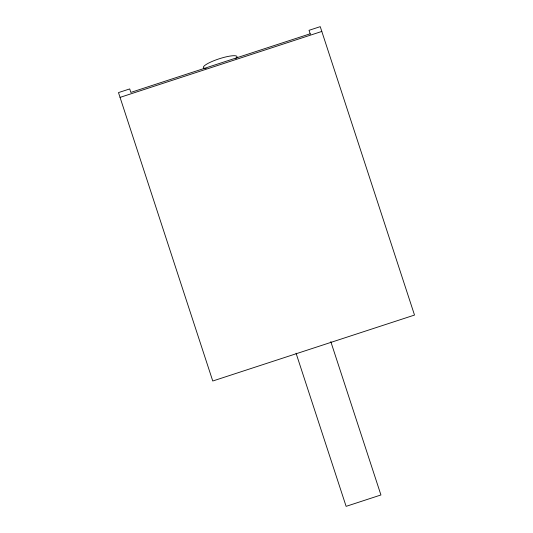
<?xml version="1.0" encoding="UTF-8"?>
<svg xmlns="http://www.w3.org/2000/svg" width="533" height="533" viewBox="0 0 533 533"><rect width="100%" height="100%" fill="white"/><g stroke="black" fill="none" stroke-linecap="round" stroke-linejoin="round"><path stroke-width="0.8" d="M310.173 33.799L130.838 92.416L129.699 88.931L118.486 92.595L212.76 381.008L414.514 315.063L320.24 26.65L309.033 30.314L310.326 34.265M120.052 97.386L321.805 31.44M330.8 341.613L380.928 494.97L346.117 506.35L296.062 353.206M206.144 68.477A17.689 3.438 -18.1 0 1 218.377 59.063A17.689 3.438 -18.1 0 1 235.859 58.49"/></g></svg>
